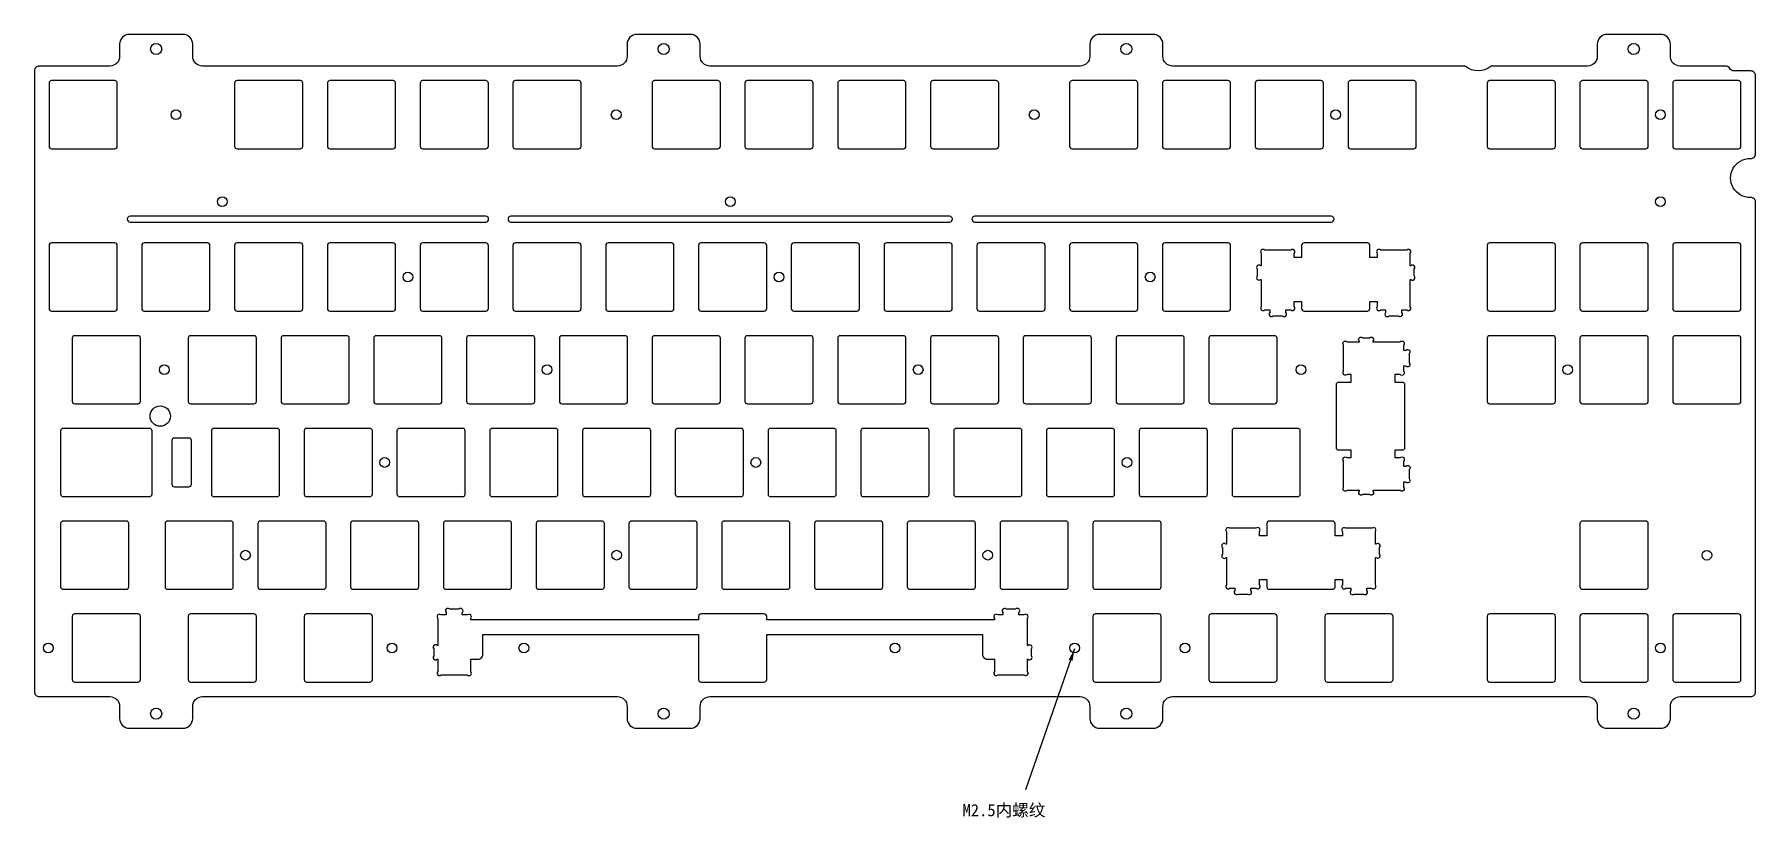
# Model space of a CAD drawing. Header units: millimetres. Extents: x 73 to 427, y 29 to 190.
import ezdxf

# ---------------------------------------------------------------- set-up
doc = ezdxf.new("R2010")
doc.units = ezdxf.units.MM
doc.styles.get("Standard").update_dxf_attribs({"font": 'arial.ttf'})
doc.dimstyles.new('ISO-25', dxfattribs={"dimtxt": 2.5, "dimasz": 2.5, "dimexe": 1.25, "dimexo": 0.625, "dimtad": 1, "dimtxsty": 'Standard', "dimcen": 2.5, "dimadec": 0, "dimazin": 0, "dimtfac": 1, "dimtmove": 0, "dimatfit": 3, "dimfxl": 1, "dimarcsym": 0})

msp = doc.modelspace()

# ---------------------------------------------------------------- linework, layer by layer
msp.add_lwpolyline([(367.21, 183.34), (307.12, 183.34, -0.414214), (305.12, 185.34), (305.12, 187.84, 0.414214), (303.12, 189.84), (292.12, 189.84, 0.414214), (290.12, 187.84), (290.12, 185.34, -0.414214), (288.12, 183.34), (212.12, 183.34, -0.414214), (210.12, 185.34), (210.12, 187.84, 0.414214), (208.12, 189.84), (197.12, 189.84, 0.414214), (195.12, 187.84), (195.12, 185.34, -0.414214), (193.12, 183.34), (107.93, 183.34, -0.414214), (105.93, 185.34), (105.93, 187.84, 0.414214), (103.93, 189.84), (92.93, 189.84, 0.414214), (90.93, 187.84), (90.93, 185.34, -0.414214), (88.93, 183.34), (74.43, 183.34, 0.414214), (73.43, 182.34), (73.43, 54.8, 0.414214), (74.43, 53.8), (88.93, 53.8, -0.414214), (90.93, 51.8), (90.93, 49.3, 0.414214), (92.93, 47.3), (103.93, 47.3, 0.414214), (105.93, 49.3), (105.93, 51.8, -0.414214), (107.93, 53.8), (193.12, 53.8, -0.414214), (195.12, 51.8), (195.12, 49.3, 0.414214), (197.12, 47.3), (208.12, 47.3, 0.414214), (210.12, 49.3), (210.12, 51.8, -0.414214), (212.12, 53.8), (288.12, 53.8, -0.414214), (290.12, 51.8), (290.12, 49.3, 0.414214), (292.12, 47.3), (303.12, 47.3, 0.414214), (305.12, 49.3), (305.12, 51.8, -0.414214), (307.12, 53.8), (392.31, 53.8, -0.414214), (394.31, 51.8), (394.31, 49.3, 0.414214), (396.31, 47.3), (407.31, 47.3, 0.414214), (409.31, 49.3), (409.31, 51.8, -0.414214), (411.31, 53.8), (425.81, 53.8, 0.414214), (426.81, 54.8), (426.81, 155.36, 0.425479), (425.75, 156.34, -1.021052), (425.74, 164.34, 0.435246), (426.81, 165.34), (426.81, 181.34, 0.414214), (425.81, 182.34), (422.39, 182.34, -0.267949), (421.52, 182.84, 0.267949), (420.66, 183.34), (411.31, 183.34, -0.414214), (409.31, 185.34), (409.31, 187.84, 0.414214), (407.31, 189.84), (396.31, 189.84, 0.414214), (394.31, 187.84), (394.31, 185.34, -0.414214), (392.31, 183.34), (372.5, 183.34, -0.377964)], format="xyb", close=True)
at = {"color": 3}
for points in [[(76.43, 179.84), (76.43, 166.84, 0.414214), (76.93, 166.34), (89.93, 166.34, 0.414214), (90.43, 166.84), (90.43, 179.84, 0.414214), (89.93, 180.34), (76.93, 180.34, 0.414214)], [(114.53, 179.84), (114.53, 166.84, 0.414214), (115.03, 166.34), (128.03, 166.34, 0.414214), (128.53, 166.84), (128.53, 179.84, 0.414214), (128.03, 180.34), (115.03, 180.34, 0.414214)], [(133.58, 179.84), (133.58, 166.84, 0.414214), (134.08, 166.34), (147.08, 166.34, 0.414214), (147.58, 166.84), (147.58, 179.84, 0.414214), (147.08, 180.34), (134.08, 180.34, 0.414214)], [(152.63, 179.84), (152.63, 166.84, 0.414214), (153.13, 166.34), (166.13, 166.34, 0.414214), (166.63, 166.84), (166.63, 179.84, 0.414214), (166.13, 180.34), (153.13, 180.34, 0.414214)], [(171.68, 179.84), (171.68, 166.84, 0.414214), (172.18, 166.34), (185.18, 166.34, 0.414214), (185.68, 166.84), (185.68, 179.84, 0.414214), (185.18, 180.34), (172.18, 180.34, 0.414214)], [(200.26, 179.84), (200.26, 166.84, 0.414214), (200.76, 166.34), (213.76, 166.34, 0.414214), (214.26, 166.84), (214.26, 179.84, 0.414214), (213.76, 180.34), (200.76, 180.34, 0.414214)], [(219.31, 179.84), (219.31, 166.84, 0.414214), (219.81, 166.34), (232.81, 166.34, 0.414214), (233.31, 166.84), (233.31, 179.84, 0.414214), (232.81, 180.34), (219.81, 180.34, 0.414214)], [(238.36, 179.84), (238.36, 166.84, 0.414214), (238.86, 166.34), (251.86, 166.34, 0.414214), (252.36, 166.84), (252.36, 179.84, 0.414214), (251.86, 180.34), (238.86, 180.34, 0.414214)], [(257.41, 179.84), (257.41, 166.84, 0.414214), (257.91, 166.34), (270.91, 166.34, 0.414214), (271.41, 166.84), (271.41, 179.84, 0.414214), (270.91, 180.34), (257.91, 180.34, 0.414214)], [(285.98, 179.84), (285.98, 166.84, 0.414214), (286.48, 166.34), (299.48, 166.34, 0.414214), (299.98, 166.84), (299.98, 179.84, 0.414214), (299.48, 180.34), (286.48, 180.34, 0.414214)], [(305.03, 179.84), (305.03, 166.84, 0.414214), (305.53, 166.34), (318.53, 166.34, 0.414214), (319.03, 166.84), (319.03, 179.84, 0.414214), (318.53, 180.34), (305.53, 180.34, 0.414214)], [(324.08, 179.84), (324.08, 166.84, 0.414214), (324.58, 166.34), (337.58, 166.34, 0.414214), (338.08, 166.84), (338.08, 179.84, 0.414214), (337.58, 180.34), (324.58, 180.34, 0.414214)], [(343.13, 179.84), (343.13, 166.84, 0.414214), (343.63, 166.34), (356.63, 166.34, 0.414214), (357.13, 166.84), (357.13, 179.84, 0.414214), (356.63, 180.34), (343.63, 180.34, 0.414214)], [(371.71, 179.84), (371.71, 166.84, 0.414214), (372.21, 166.34), (385.21, 166.34, 0.414214), (385.71, 166.84), (385.71, 179.84, 0.414214), (385.21, 180.34), (372.21, 180.34, 0.414214)], [(390.76, 179.84), (390.76, 166.84, 0.414214), (391.26, 166.34), (404.26, 166.34, 0.414214), (404.76, 166.84), (404.76, 179.84, 0.414214), (404.26, 180.34), (391.26, 180.34, 0.414214)], [(409.81, 179.84), (409.81, 166.84, 0.414214), (410.31, 166.34), (423.31, 166.34, 0.414214), (423.81, 166.84), (423.81, 179.84, 0.414214), (423.31, 180.34), (410.31, 180.34, 0.414214)], [(166.08, 151.3, 1), (166.08, 152.5), (93.08, 152.5, 1), (93.08, 151.3)], [(261.33, 151.3, 1), (261.33, 152.5), (171.28, 152.5, 1), (171.28, 151.3)], [(339.69, 151.3, 1), (339.69, 152.5), (266.53, 152.5, 1), (266.53, 151.3)], [(76.43, 146.5), (76.43, 133.5, 0.414214), (76.93, 133), (89.93, 133, 0.414214), (90.43, 133.5), (90.43, 146.5, 0.414214), (89.93, 147), (76.93, 147, 0.414214)], [(95.48, 146.5), (95.48, 133.5, 0.414214), (95.98, 133), (108.98, 133, 0.414214), (109.48, 133.5), (109.48, 146.5, 0.414214), (108.98, 147), (95.98, 147, 0.414214)], [(114.53, 146.5), (114.53, 133.5, 0.414214), (115.03, 133), (128.03, 133, 0.414214), (128.53, 133.5), (128.53, 146.5, 0.414214), (128.03, 147), (115.03, 147, 0.414214)], [(133.58, 146.5), (133.58, 133.5, 0.414214), (134.08, 133), (147.08, 133, 0.414214), (147.58, 133.5), (147.58, 146.5, 0.414214), (147.08, 147), (134.08, 147, 0.414214)], [(152.63, 146.5), (152.63, 133.5, 0.414214), (153.13, 133), (166.13, 133, 0.414214), (166.63, 133.5), (166.63, 146.5, 0.414214), (166.13, 147), (153.13, 147, 0.414214)], [(171.68, 146.5), (171.68, 133.5, 0.414214), (172.18, 133), (185.18, 133, 0.414214), (185.68, 133.5), (185.68, 146.5, 0.414214), (185.18, 147), (172.18, 147, 0.414214)], [(190.73, 146.5), (190.73, 133.5, 0.414214), (191.23, 133), (204.23, 133, 0.414214), (204.73, 133.5), (204.73, 146.5, 0.414214), (204.23, 147), (191.23, 147, 0.414214)], [(209.78, 146.5), (209.78, 133.5, 0.414214), (210.28, 133), (223.28, 133, 0.414214), (223.78, 133.5), (223.78, 146.5, 0.414214), (223.28, 147), (210.28, 147, 0.414214)], [(228.83, 146.5), (228.83, 133.5, 0.414214), (229.33, 133), (242.33, 133, 0.414214), (242.83, 133.5), (242.83, 146.5, 0.414214), (242.33, 147), (229.33, 147, 0.414214)], [(247.88, 146.5), (247.88, 133.5, 0.414214), (248.38, 133), (261.38, 133, 0.414214), (261.88, 133.5), (261.88, 146.5, 0.414214), (261.38, 147), (248.38, 147, 0.414214)], [(266.93, 146.5), (266.93, 133.5, 0.414214), (267.43, 133), (280.43, 133, 0.414214), (280.93, 133.5), (280.93, 146.5, 0.414214), (280.43, 147), (267.43, 147, 0.414214)], [(285.98, 146.5), (285.98, 133.5, 0.414214), (286.48, 133), (299.48, 133, 0.414214), (299.98, 133.5), (299.98, 146.5, 0.414214), (299.48, 147), (286.48, 147, 0.414214)], [(305.03, 146.5), (305.03, 133.5, 0.414214), (305.53, 133), (318.53, 133, 0.414214), (319.03, 133.5), (319.03, 146.5, 0.414214), (318.53, 147), (305.53, 147, 0.414214)], [(349.13, 133.94, 1), (349.84, 133.23), (350.86, 133.23), (350.86, 132.74, 1), (351.57, 132.03), (353.45, 132.03, 1.000141), (354.16, 132.74), (354.16, 133.23), (355.18, 133.23, 1.000141), (355.88, 133.94), (355.88, 139.5), (356, 139.5, 1.000099), (356.71, 140.21), (356.71, 141.59, 1.000099), (356, 142.3), (355.88, 142.3), (355.88, 144.82, 1.000141), (355.18, 145.53), (349.84, 145.53, 1), (349.13, 144.82), (349.13, 144), (347.61, 144), (347.61, 146.5, 0.414214), (347.11, 147), (334.11, 147, 0.414214), (333.61, 146.5), (333.61, 144), (332.08, 144), (332.08, 144.82, 1), (331.38, 145.53), (326.04, 145.53, 1), (325.33, 144.82), (325.33, 142.3), (325.22, 142.3, 1), (324.51, 141.59), (324.51, 140.21, 1), (325.22, 139.5), (325.33, 139.5), (325.33, 133.94, 1), (326.04, 133.23), (327.06, 133.23), (327.06, 132.74, 1), (327.77, 132.03), (329.65, 132.03, 1.000141), (330.36, 132.74), (330.36, 133.23), (331.38, 133.23, 1), (332.08, 133.94), (332.08, 135), (333.61, 135), (333.61, 133.5, 0.414214), (334.11, 133), (347.11, 133, 0.414214), (347.61, 133.5), (347.61, 135), (349.13, 135)], [(371.71, 146.5), (371.71, 133.5, 0.414214), (372.21, 133), (385.21, 133, 0.414214), (385.71, 133.5), (385.71, 146.5, 0.414214), (385.21, 147), (372.21, 147, 0.414214)], [(390.76, 146.5), (390.76, 133.5, 0.414214), (391.26, 133), (404.26, 133, 0.414214), (404.76, 133.5), (404.76, 146.5, 0.414214), (404.26, 147), (391.26, 147, 0.414214)], [(409.81, 146.5), (409.81, 133.5, 0.414214), (410.31, 133), (423.31, 133, 0.414214), (423.81, 133.5), (423.81, 146.5, 0.414214), (423.31, 147), (410.31, 147, 0.414214)], [(81.2, 127.45), (81.2, 114.45, 0.414214), (81.7, 113.95), (94.7, 113.95, 0.414214), (95.2, 114.45), (95.2, 127.45, 0.414214), (94.7, 127.95), (81.7, 127.95, 0.414214)], [(105.01, 127.45), (105.01, 114.45, 0.414214), (105.51, 113.95), (118.51, 113.95, 0.414214), (119.01, 114.45), (119.01, 127.45, 0.414214), (118.51, 127.95), (105.51, 127.95, 0.414214)], [(124.06, 127.45), (124.06, 114.45, 0.414214), (124.56, 113.95), (137.56, 113.95, 0.414214), (138.06, 114.45), (138.06, 127.45, 0.414214), (137.56, 127.95), (124.56, 127.95, 0.414214)], [(143.11, 127.45), (143.11, 114.45, 0.414214), (143.61, 113.95), (156.61, 113.95, 0.414214), (157.11, 114.45), (157.11, 127.45, 0.414214), (156.61, 127.95), (143.61, 127.95, 0.414214)], [(162.16, 127.45), (162.16, 114.45, 0.414214), (162.66, 113.95), (175.66, 113.95, 0.414214), (176.16, 114.45), (176.16, 127.45, 0.414214), (175.66, 127.95), (162.66, 127.95, 0.414214)], [(181.21, 127.45), (181.21, 114.45, 0.414214), (181.71, 113.95), (194.71, 113.95, 0.414214), (195.21, 114.45), (195.21, 127.45, 0.414214), (194.71, 127.95), (181.71, 127.95, 0.414214)], [(200.26, 127.45), (200.26, 114.45, 0.414214), (200.76, 113.95), (213.76, 113.95, 0.414214), (214.26, 114.45), (214.26, 127.45, 0.414214), (213.76, 127.95), (200.76, 127.95, 0.414214)], [(219.31, 127.45), (219.31, 114.45, 0.414214), (219.81, 113.95), (232.81, 113.95, 0.414214), (233.31, 114.45), (233.31, 127.45, 0.414214), (232.81, 127.95), (219.81, 127.95, 0.414214)], [(238.36, 127.45), (238.36, 114.45, 0.414214), (238.86, 113.95), (251.86, 113.95, 0.414214), (252.36, 114.45), (252.36, 127.45, 0.414214), (251.86, 127.95), (238.86, 127.95, 0.414214)], [(257.41, 127.45), (257.41, 114.45, 0.414214), (257.91, 113.95), (270.91, 113.95, 0.414214), (271.41, 114.45), (271.41, 127.45, 0.414214), (270.91, 127.95), (257.91, 127.95, 0.414214)], [(276.46, 127.45), (276.46, 114.45, 0.414214), (276.96, 113.95), (289.96, 113.95, 0.414214), (290.46, 114.45), (290.46, 127.45, 0.414214), (289.96, 127.95), (276.96, 127.95, 0.414214)], [(295.51, 127.45), (295.51, 114.45, 0.414214), (296.01, 113.95), (309.01, 113.95, 0.414214), (309.51, 114.45), (309.51, 127.45, 0.414214), (309.01, 127.95), (296.01, 127.95, 0.414214)], [(314.56, 127.45), (314.56, 114.45, 0.414214), (315.06, 113.95), (328.06, 113.95, 0.414214), (328.56, 114.45), (328.56, 127.45, 0.414214), (328.06, 127.95), (315.06, 127.95, 0.414214)], [(353.82, 102.9, -1), (354.53, 102.19), (354.53, 101.17), (355.02, 101.17, -1), (355.72, 100.46), (355.72, 98.58, -1.000141), (355.02, 97.87), (354.53, 97.87), (354.53, 96.85, -1.000141), (353.82, 96.15), (348.26, 96.15), (348.26, 96.03, -1.000099), (347.55, 95.32), (346.16, 95.32, -1.000099), (345.46, 96.03), (345.46, 96.15), (342.93, 96.15, -1.000141), (342.23, 96.85), (342.23, 102.19, -1), (342.93, 102.9), (343.76, 102.9), (343.76, 104.42), (341.26, 104.42, -0.414214), (340.76, 104.92), (340.76, 117.92, -0.414214), (341.26, 118.42), (343.76, 118.42), (343.76, 119.95), (342.93, 119.95, -1), (342.23, 120.65), (342.23, 125.99, -1), (342.93, 126.7), (345.46, 126.7), (345.46, 126.81, -1), (346.16, 127.52), (347.55, 127.52, -1), (348.26, 126.81), (348.26, 126.7), (353.82, 126.7, -1), (354.53, 125.99), (354.53, 124.97), (355.02, 124.97, -1), (355.72, 124.26), (355.72, 122.38, -1.000141), (355.02, 121.67), (354.53, 121.67), (354.53, 120.65, -1), (353.82, 119.95), (352.76, 119.95), (352.76, 118.42), (354.26, 118.42, -0.414214), (354.76, 117.92), (354.76, 104.92, -0.414214), (354.26, 104.42), (352.76, 104.42), (352.76, 102.9)], [(371.71, 127.45), (371.71, 114.45, 0.414214), (372.21, 113.95), (385.21, 113.95, 0.414214), (385.71, 114.45), (385.71, 127.45, 0.414214), (385.21, 127.95), (372.21, 127.95, 0.414214)], [(390.76, 127.45), (390.76, 114.45, 0.414214), (391.26, 113.95), (404.26, 113.95, 0.414214), (404.76, 114.45), (404.76, 127.45, 0.414214), (404.26, 127.95), (391.26, 127.95, 0.414214)], [(409.81, 127.45), (409.81, 114.45, 0.414214), (410.31, 113.95), (423.31, 113.95, 0.414214), (423.81, 114.45), (423.81, 127.45, 0.414214), (423.31, 127.95), (410.31, 127.95, 0.414214)], [(78.82, 95.4, 0.414214), (79.32, 94.9), (97.08, 94.9, 0.414214), (97.58, 95.4), (97.58, 108.4, 0.414214), (97.08, 108.9), (79.32, 108.9, 0.414214), (78.82, 108.4)], [(102.17, 96.9), (105.17, 96.9, 0.414214), (105.67, 97.4), (105.67, 106.4, 0.414214), (105.17, 106.9), (102.17, 106.9, 0.414214), (101.67, 106.4), (101.67, 97.4, 0.414214)], [(109.77, 108.4), (109.77, 95.4, 0.414214), (110.27, 94.9), (123.27, 94.9, 0.414214), (123.77, 95.4), (123.77, 108.4, 0.414214), (123.27, 108.9), (110.27, 108.9, 0.414214)], [(128.82, 108.4), (128.82, 95.4, 0.414214), (129.32, 94.9), (142.32, 94.9, 0.414214), (142.82, 95.4), (142.82, 108.4, 0.414214), (142.32, 108.9), (129.32, 108.9, 0.414214)], [(147.87, 108.4), (147.87, 95.4, 0.414214), (148.37, 94.9), (161.37, 94.9, 0.414214), (161.87, 95.4), (161.87, 108.4, 0.414214), (161.37, 108.9), (148.37, 108.9, 0.414214)], [(166.92, 108.4), (166.92, 95.4, 0.414214), (167.42, 94.9), (180.42, 94.9, 0.414214), (180.92, 95.4), (180.92, 108.4, 0.414214), (180.42, 108.9), (167.42, 108.9, 0.414214)], [(185.97, 108.4), (185.97, 95.4, 0.414214), (186.47, 94.9), (199.47, 94.9, 0.414214), (199.97, 95.4), (199.97, 108.4, 0.414214), (199.47, 108.9), (186.47, 108.9, 0.414214)], [(205.02, 108.4), (205.02, 95.4, 0.414214), (205.52, 94.9), (218.52, 94.9, 0.414214), (219.02, 95.4), (219.02, 108.4, 0.414214), (218.52, 108.9), (205.52, 108.9, 0.414214)], [(224.07, 108.4), (224.07, 95.4, 0.414214), (224.57, 94.9), (237.57, 94.9, 0.414214), (238.07, 95.4), (238.07, 108.4, 0.414214), (237.57, 108.9), (224.57, 108.9, 0.414214)], [(243.12, 108.4), (243.12, 95.4, 0.414214), (243.62, 94.9), (256.62, 94.9, 0.414214), (257.12, 95.4), (257.12, 108.4, 0.414214), (256.62, 108.9), (243.62, 108.9, 0.414214)], [(262.17, 108.4), (262.17, 95.4, 0.414214), (262.67, 94.9), (275.67, 94.9, 0.414214), (276.17, 95.4), (276.17, 108.4, 0.414214), (275.67, 108.9), (262.67, 108.9, 0.414214)], [(281.22, 108.4), (281.22, 95.4, 0.414214), (281.72, 94.9), (294.72, 94.9, 0.414214), (295.22, 95.4), (295.22, 108.4, 0.414214), (294.72, 108.9), (281.72, 108.9, 0.414214)], [(300.27, 108.4), (300.27, 95.4, 0.414214), (300.77, 94.9), (313.77, 94.9, 0.414214), (314.27, 95.4), (314.27, 108.4, 0.414214), (313.77, 108.9), (300.77, 108.9, 0.414214)], [(319.33, 108.4), (319.33, 95.4, 0.414214), (319.83, 94.9), (332.83, 94.9, 0.414214), (333.33, 95.4), (333.33, 108.4, 0.414214), (332.83, 108.9), (319.83, 108.9, 0.414214)], [(78.82, 89.35), (78.82, 76.35, 0.414214), (79.32, 75.85), (92.32, 75.85, 0.414214), (92.82, 76.35), (92.82, 89.35, 0.414214), (92.32, 89.85), (79.32, 89.85, 0.414214)], [(100.25, 89.35), (100.25, 76.35, 0.414214), (100.75, 75.85), (113.75, 75.85, 0.414214), (114.25, 76.35), (114.25, 89.35, 0.414214), (113.75, 89.85), (100.75, 89.85, 0.414214)], [(119.3, 89.35), (119.3, 76.35, 0.414214), (119.8, 75.85), (132.8, 75.85, 0.414214), (133.3, 76.35), (133.3, 89.35, 0.414214), (132.8, 89.85), (119.8, 89.85, 0.414214)], [(138.35, 89.35), (138.35, 76.35, 0.414214), (138.85, 75.85), (151.85, 75.85, 0.414214), (152.35, 76.35), (152.35, 89.35, 0.414214), (151.85, 89.85), (138.85, 89.85, 0.414214)], [(157.4, 89.35), (157.4, 76.35, 0.414214), (157.9, 75.85), (170.9, 75.85, 0.414214), (171.4, 76.35), (171.4, 89.35, 0.414214), (170.9, 89.85), (157.9, 89.85, 0.414214)], [(176.45, 89.35), (176.45, 76.35, 0.414214), (176.95, 75.85), (189.95, 75.85, 0.414214), (190.45, 76.35), (190.45, 89.35, 0.414214), (189.95, 89.85), (176.95, 89.85, 0.414214)], [(195.5, 89.35), (195.5, 76.35, 0.414214), (196, 75.85), (209, 75.85, 0.414214), (209.5, 76.35), (209.5, 89.35, 0.414214), (209, 89.85), (196, 89.85, 0.414214)], [(214.55, 89.35), (214.55, 76.35, 0.414214), (215.05, 75.85), (228.05, 75.85, 0.414214), (228.55, 76.35), (228.55, 89.35, 0.414214), (228.05, 89.85), (215.05, 89.85, 0.414214)], [(233.6, 89.35), (233.6, 76.35, 0.414214), (234.1, 75.85), (247.1, 75.85, 0.414214), (247.6, 76.35), (247.6, 89.35, 0.414214), (247.1, 89.85), (234.1, 89.85, 0.414214)], [(252.65, 89.35), (252.65, 76.35, 0.414214), (253.15, 75.85), (266.15, 75.85, 0.414214), (266.65, 76.35), (266.65, 89.35, 0.414214), (266.15, 89.85), (253.15, 89.85, 0.414214)], [(271.7, 89.35), (271.7, 76.35, 0.414214), (272.2, 75.85), (285.2, 75.85, 0.414214), (285.7, 76.35), (285.7, 89.35, 0.414214), (285.2, 89.85), (272.2, 89.85, 0.414214)], [(290.75, 89.35), (290.75, 76.35, 0.414214), (291.25, 75.85), (304.25, 75.85, 0.414214), (304.75, 76.35), (304.75, 89.35, 0.414214), (304.25, 89.85), (291.25, 89.85, 0.414214)], [(341.99, 76.79, 1), (342.7, 76.08), (343.71, 76.08), (343.71, 75.59, 1), (344.42, 74.88), (346.31, 74.88, 1.000141), (347.01, 75.59), (347.01, 76.08), (348.03, 76.08, 1.000141), (348.74, 76.79), (348.74, 82.35), (348.86, 82.35, 1.000099), (349.57, 83.06), (349.57, 84.44, 1.000099), (348.86, 85.15), (348.74, 85.15), (348.74, 87.67, 1.000141), (348.03, 88.38), (342.7, 88.38, 1), (341.99, 87.67), (341.99, 86.85), (340.46, 86.85), (340.46, 89.35, 0.414214), (339.96, 89.85), (326.97, 89.85, 0.414214), (326.47, 89.35), (326.47, 86.85), (324.94, 86.85), (324.94, 87.67, 1), (324.23, 88.38), (318.9, 88.38, 1), (318.19, 87.67), (318.19, 85.15), (318.07, 85.15, 1), (317.36, 84.44), (317.36, 83.06, 1), (318.07, 82.35), (318.19, 82.35), (318.19, 76.79, 1), (318.9, 76.08), (319.92, 76.08), (319.92, 75.59, 1), (320.62, 74.88), (322.51, 74.88, 1.000141), (323.21, 75.59), (323.21, 76.08), (324.23, 76.08, 1), (324.94, 76.79), (324.94, 77.85), (326.47, 77.85), (326.47, 76.35, 0.414214), (326.97, 75.85), (339.96, 75.85, 0.414214), (340.46, 76.35), (340.46, 77.85), (341.99, 77.85)], [(390.76, 89.35), (390.76, 76.35, 0.414214), (391.26, 75.85), (404.26, 75.85, 0.414214), (404.76, 76.35), (404.76, 89.35, 0.414214), (404.26, 89.85), (391.26, 89.85, 0.414214)], [(94.7, 70.8), (81.7, 70.8, 0.414214), (81.2, 70.3), (81.2, 57.3, 0.414214), (81.7, 56.8), (94.7, 56.8, 0.414214), (95.2, 57.3), (95.2, 70.3, 0.414214)], [(105.01, 70.3), (105.01, 57.3, 0.414214), (105.51, 56.8), (118.51, 56.8, 0.414214), (119.01, 57.3), (119.01, 70.3, 0.414214), (118.51, 70.8), (105.51, 70.8, 0.414214)], [(128.82, 70.3), (128.82, 57.3, 0.414214), (129.32, 56.8), (142.32, 56.8, 0.414214), (142.82, 57.3), (142.82, 70.3, 0.414214), (142.32, 70.8), (129.32, 70.8, 0.414214)], [(268.06, 66.57), (268.06, 62.5, 0.414214), (269.06, 61.5), (270.56, 61.5), (270.56, 58.98, 1), (271.27, 58.27), (276.6, 58.27, 1), (277.31, 58.98), (277.31, 61.5), (277.43, 61.5, 1), (278.13, 62.21), (278.13, 63.59, 1), (277.43, 64.3), (277.31, 64.3), (277.31, 69.86, 1), (276.6, 70.57), (275.58, 70.57), (275.58, 71.06, 1), (274.88, 71.77), (272.99, 71.77, 1.000141), (272.28, 71.06), (272.28, 70.57), (271.27, 70.57, 1), (270.56, 69.86), (270.56, 69.57), (223.78, 69.57), (223.78, 70.3, 0.414214), (223.28, 70.8), (210.28, 70.8, 0.414214), (209.78, 70.3), (209.78, 69.57), (163.01, 69.57), (163.01, 69.87, 1), (162.3, 70.57), (161.28, 70.57), (161.28, 71.06, 1), (160.58, 71.77), (158.69, 71.77, 1.000141), (157.98, 71.06), (157.98, 70.57), (156.97, 70.57, 1.000141), (156.26, 69.87), (156.26, 64.3), (156.14, 64.3, 1.000099), (155.43, 63.6), (155.43, 62.21, 1.000099), (156.14, 61.5), (156.26, 61.5), (156.26, 58.98, 1.000141), (156.97, 58.27), (162.3, 58.27, 1), (163.01, 58.98), (163.01, 61.5), (164.51, 61.5, 0.414214), (165.51, 62.5), (165.51, 66.57), (209.78, 66.57), (209.78, 57.3, 0.414214), (210.28, 56.8), (223.28, 56.8, 0.414214), (223.78, 57.3), (223.78, 66.57)], [(290.75, 70.3), (290.75, 57.3, 0.414214), (291.25, 56.8), (304.25, 56.8, 0.414214), (304.75, 57.3), (304.75, 70.3, 0.414214), (304.25, 70.8), (291.25, 70.8, 0.414214)], [(314.56, 70.3), (314.56, 57.3, 0.414214), (315.06, 56.8), (328.06, 56.8, 0.414214), (328.56, 57.3), (328.56, 70.3, 0.414214), (328.06, 70.8), (315.06, 70.8, 0.414214)], [(338.37, 70.3), (338.37, 57.3, 0.414214), (338.87, 56.8), (351.87, 56.8, 0.414214), (352.37, 57.3), (352.37, 70.3, 0.414214), (351.87, 70.8), (338.87, 70.8, 0.414214)], [(371.71, 70.3), (371.71, 57.3, 0.414214), (372.21, 56.8), (385.21, 56.8, 0.414214), (385.71, 57.3), (385.71, 70.3, 0.414214), (385.21, 70.8), (372.21, 70.8, 0.414214)], [(390.76, 70.3), (390.76, 57.3, 0.414214), (391.26, 56.8), (404.26, 56.8, 0.414214), (404.76, 57.3), (404.76, 70.3, 0.414214), (404.26, 70.8), (391.26, 70.8, 0.414214)], [(409.81, 70.3), (409.81, 57.3, 0.414214), (410.31, 56.8), (423.31, 56.8, 0.414214), (423.81, 57.3), (423.81, 70.3, 0.414214), (423.31, 70.8), (410.31, 70.8, 0.414214)]]:
    msp.add_lwpolyline(points, format="xyb", close=True, dxfattribs=at)
for centre, radius in [((98.43, 186.84), 1.15), ((202.62, 186.84), 1.15), ((297.62, 186.84), 1.15), ((401.81, 186.84), 1.15), ((99.27, 111.43), 2.09), ((98.43, 50.3), 1.15), ((202.62, 50.3), 1.15), ((297.62, 50.3), 1.15), ((401.81, 50.3), 1.15)]:
    msp.add_circle(centre, radius, dxfattribs=at)
msp.add_circle((98.43, 186.84), 1.15)
at = {"color": 1}
for centre in [(102.48, 173.34), (192.88, 173.34), (278.7, 173.34), (340.61, 173.34), (407.28, 173.34), (112.01, 155.5), (216.31, 155.5), (407.28, 155.5), (150.11, 140), (226.31, 140), (302.51, 140), (100.1, 120.95), (178.68, 120.95), (254.88, 120.95), (333.47, 120.95), (388.23, 120.95), (145.35, 101.9), (221.55, 101.9), (297.75, 101.9), (116.77, 82.86), (192.97, 82.86), (269.17, 82.86), (416.81, 82.85), (76.31, 63.81), (146.85, 63.8), (173.92, 63.8), (250.12, 63.8), (287.03, 63.8), (309.65, 63.8), (407.28, 63.8)]:
    msp.add_circle(centre, 1, dxfattribs=at)

# ---------------------------------------------------------------- texts
at = {"color": 1, "insert": (263.98, 31.73), "char_height": 2.5, "attachment_point": 1}
msp.add_mtext_dynamic_manual_height_columns('{\\fSimSun|b0|i0|c134|p2;M2.5内螺纹}', width=26.3209, gutter_width=12.5, heights=[0], dxfattribs=at)

# ---------------------------------------------------------------- leaders
at = {"color": 1}
msp.add_leader([(287, 63.63), (276.89, 34.68)], dimstyle='ISO-25', override={"dimgap": 0.625, "dimtad": 0}, dxfattribs=at)

doc.saveas('drawing.dxf')
